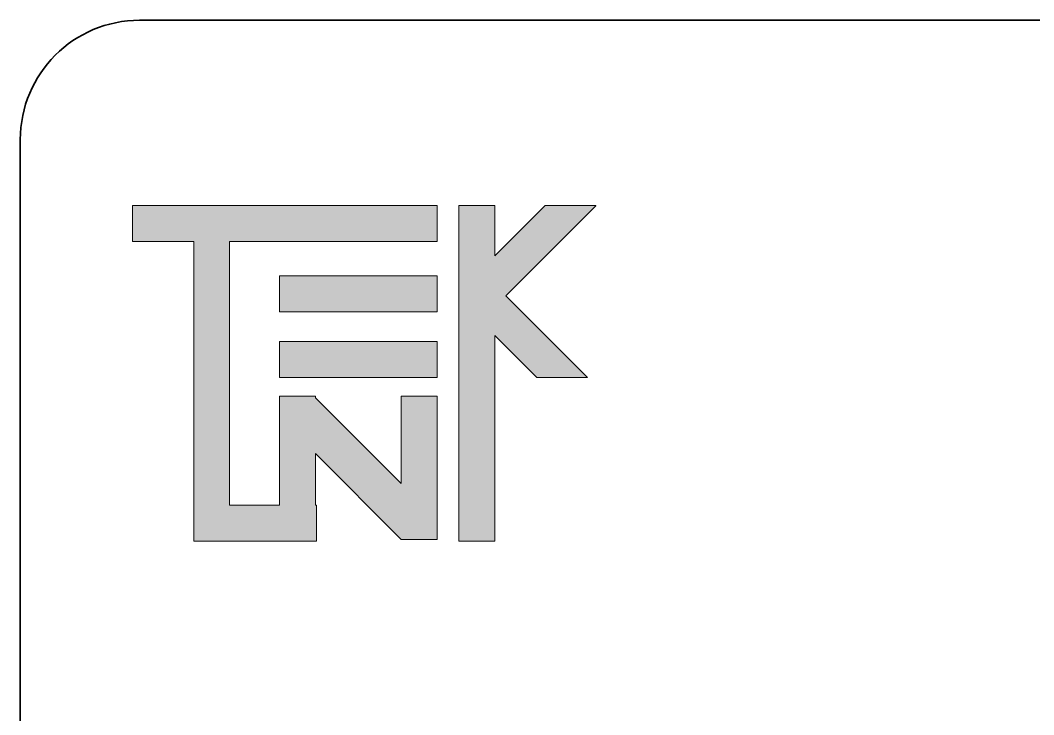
# Model space of a CAD drawing. Header units: millimetres. Extents: x 123.7 to 173.7, y -169.4 to -142.3.
# Drawn here: x 123.67 to 143.44, y -155.86 to -142.3 of the extents above; entities that cross this region are included whole.
import ezdxf

# ---------------------------------------------------------------- set-up
doc = ezdxf.new("R2010")
doc.units = ezdxf.units.MM
doc.header["$MEASUREMENT"] = 0
doc.layers.add('chip', color=7, linetype='Continuous', lineweight=0)
doc.layers.add('logo', color=7, linetype='Continuous', lineweight=0)

msp = doc.modelspace()

# ---------------------------------------------------------------- hatches: boundary and pattern name
at = {"layer": 'logo', "transparency": 33554687}
h = msp.add_hatch(color=7, dxfattribs=at)
h.dxf.hatch_style = 2
h.paths.add_polyline_path([(125.858, -146.624), (127.051, -146.624), (127.051, -149.361), (127.051, -151.771), (127.051, -152.438), (127.051, -152.473), (129.449, -152.473), (129.449, -151.771), (129.426, -151.771), (129.426, -150.765), (131.099, -152.438), (131.801, -152.438), (131.801, -149.642), (131.099, -149.642), (131.099, -151.347), (129.426, -149.674), (129.426, -149.642), (128.724, -149.642), (128.724, -151.771), (127.753, -151.771), (127.753, -149.361), (127.753, -146.624), (131.801, -146.624), (131.801, -145.922), (125.858, -145.922)])
h = msp.add_hatch(color=7, dxfattribs=at)
h.dxf.hatch_style = 2
h.paths.add_polyline_path([(134.898, -145.924), (134.895, -145.922), (133.908, -145.922), (132.924, -146.905), (132.924, -145.922), (132.222, -145.922), (132.222, -152.473), (132.924, -152.473), (132.924, -148.46), (133.744, -149.279), (134.737, -149.279), (133.14, -147.682)])
h = msp.add_hatch(color=7, dxfattribs=at)
h.dxf.hatch_style = 2
h.paths.add_polyline_path([(128.724, -147.993), (131.801, -147.993), (131.801, -147.291), (128.724, -147.291)])
h = msp.add_hatch(color=7, dxfattribs=at)
h.dxf.hatch_style = 2
h.paths.add_polyline_path([(128.724, -149.279), (131.801, -149.279), (131.801, -148.577), (128.724, -148.577)])

# ---------------------------------------------------------------- linework, layer by layer
at = {"layer": 'chip', "color": 7, "lineweight": 35}
msp.add_open_spline([(125.997, -142.303), (125.997, -142.303), (168.122, -142.303), (168.122, -142.303), (168.122, -142.303), (173.668, -147.848), (173.668, -147.848), (173.668, -147.848), (173.668, -167.093), (173.668, -167.093), (173.668, -168.38), (172.624, -169.423), (171.338, -169.423), (171.338, -169.423), (125.997, -169.423), (125.997, -169.423), (124.711, -169.423), (123.668, -168.38), (123.668, -167.093), (123.668, -167.093), (123.668, -144.632), (123.668, -144.632), (123.668, -143.346), (124.711, -142.303), (125.997, -142.303)], degree=3, knots=[0, 0, 0, 0, 1, 1, 1, 2, 2, 2, 3, 3, 3, 4, 4, 4, 5, 5, 5, 6, 6, 6, 7, 7, 7, 8, 8, 8, 8], dxfattribs=at)
at = {"layer": 'logo'}
for points in [[(125.858, -146.624), (127.051, -146.624), (127.051, -149.361), (127.051, -151.771), (127.051, -152.438), (127.051, -152.473), (129.449, -152.473), (129.449, -151.771), (129.426, -151.771), (129.426, -150.765), (131.099, -152.438), (131.801, -152.438), (131.801, -149.642), (131.099, -149.642), (131.099, -151.347), (129.426, -149.674), (129.426, -149.642), (128.724, -149.642), (128.724, -151.771), (127.753, -151.771), (127.753, -149.361), (127.753, -146.624), (131.801, -146.624), (131.801, -145.922), (125.858, -145.922)], [(134.898, -145.924), (134.895, -145.922), (133.908, -145.922), (132.924, -146.905), (132.924, -145.922), (132.222, -145.922), (132.222, -152.473), (132.924, -152.473), (132.924, -148.46), (133.744, -149.279), (134.737, -149.279), (133.14, -147.682)], [(128.724, -147.993), (131.801, -147.993), (131.801, -147.291), (128.724, -147.291)], [(128.724, -149.279), (131.801, -149.279), (131.801, -148.577), (128.724, -148.577)]]:
    msp.add_lwpolyline(points, close=True, dxfattribs=at)

doc.saveas('drawing.dxf')
